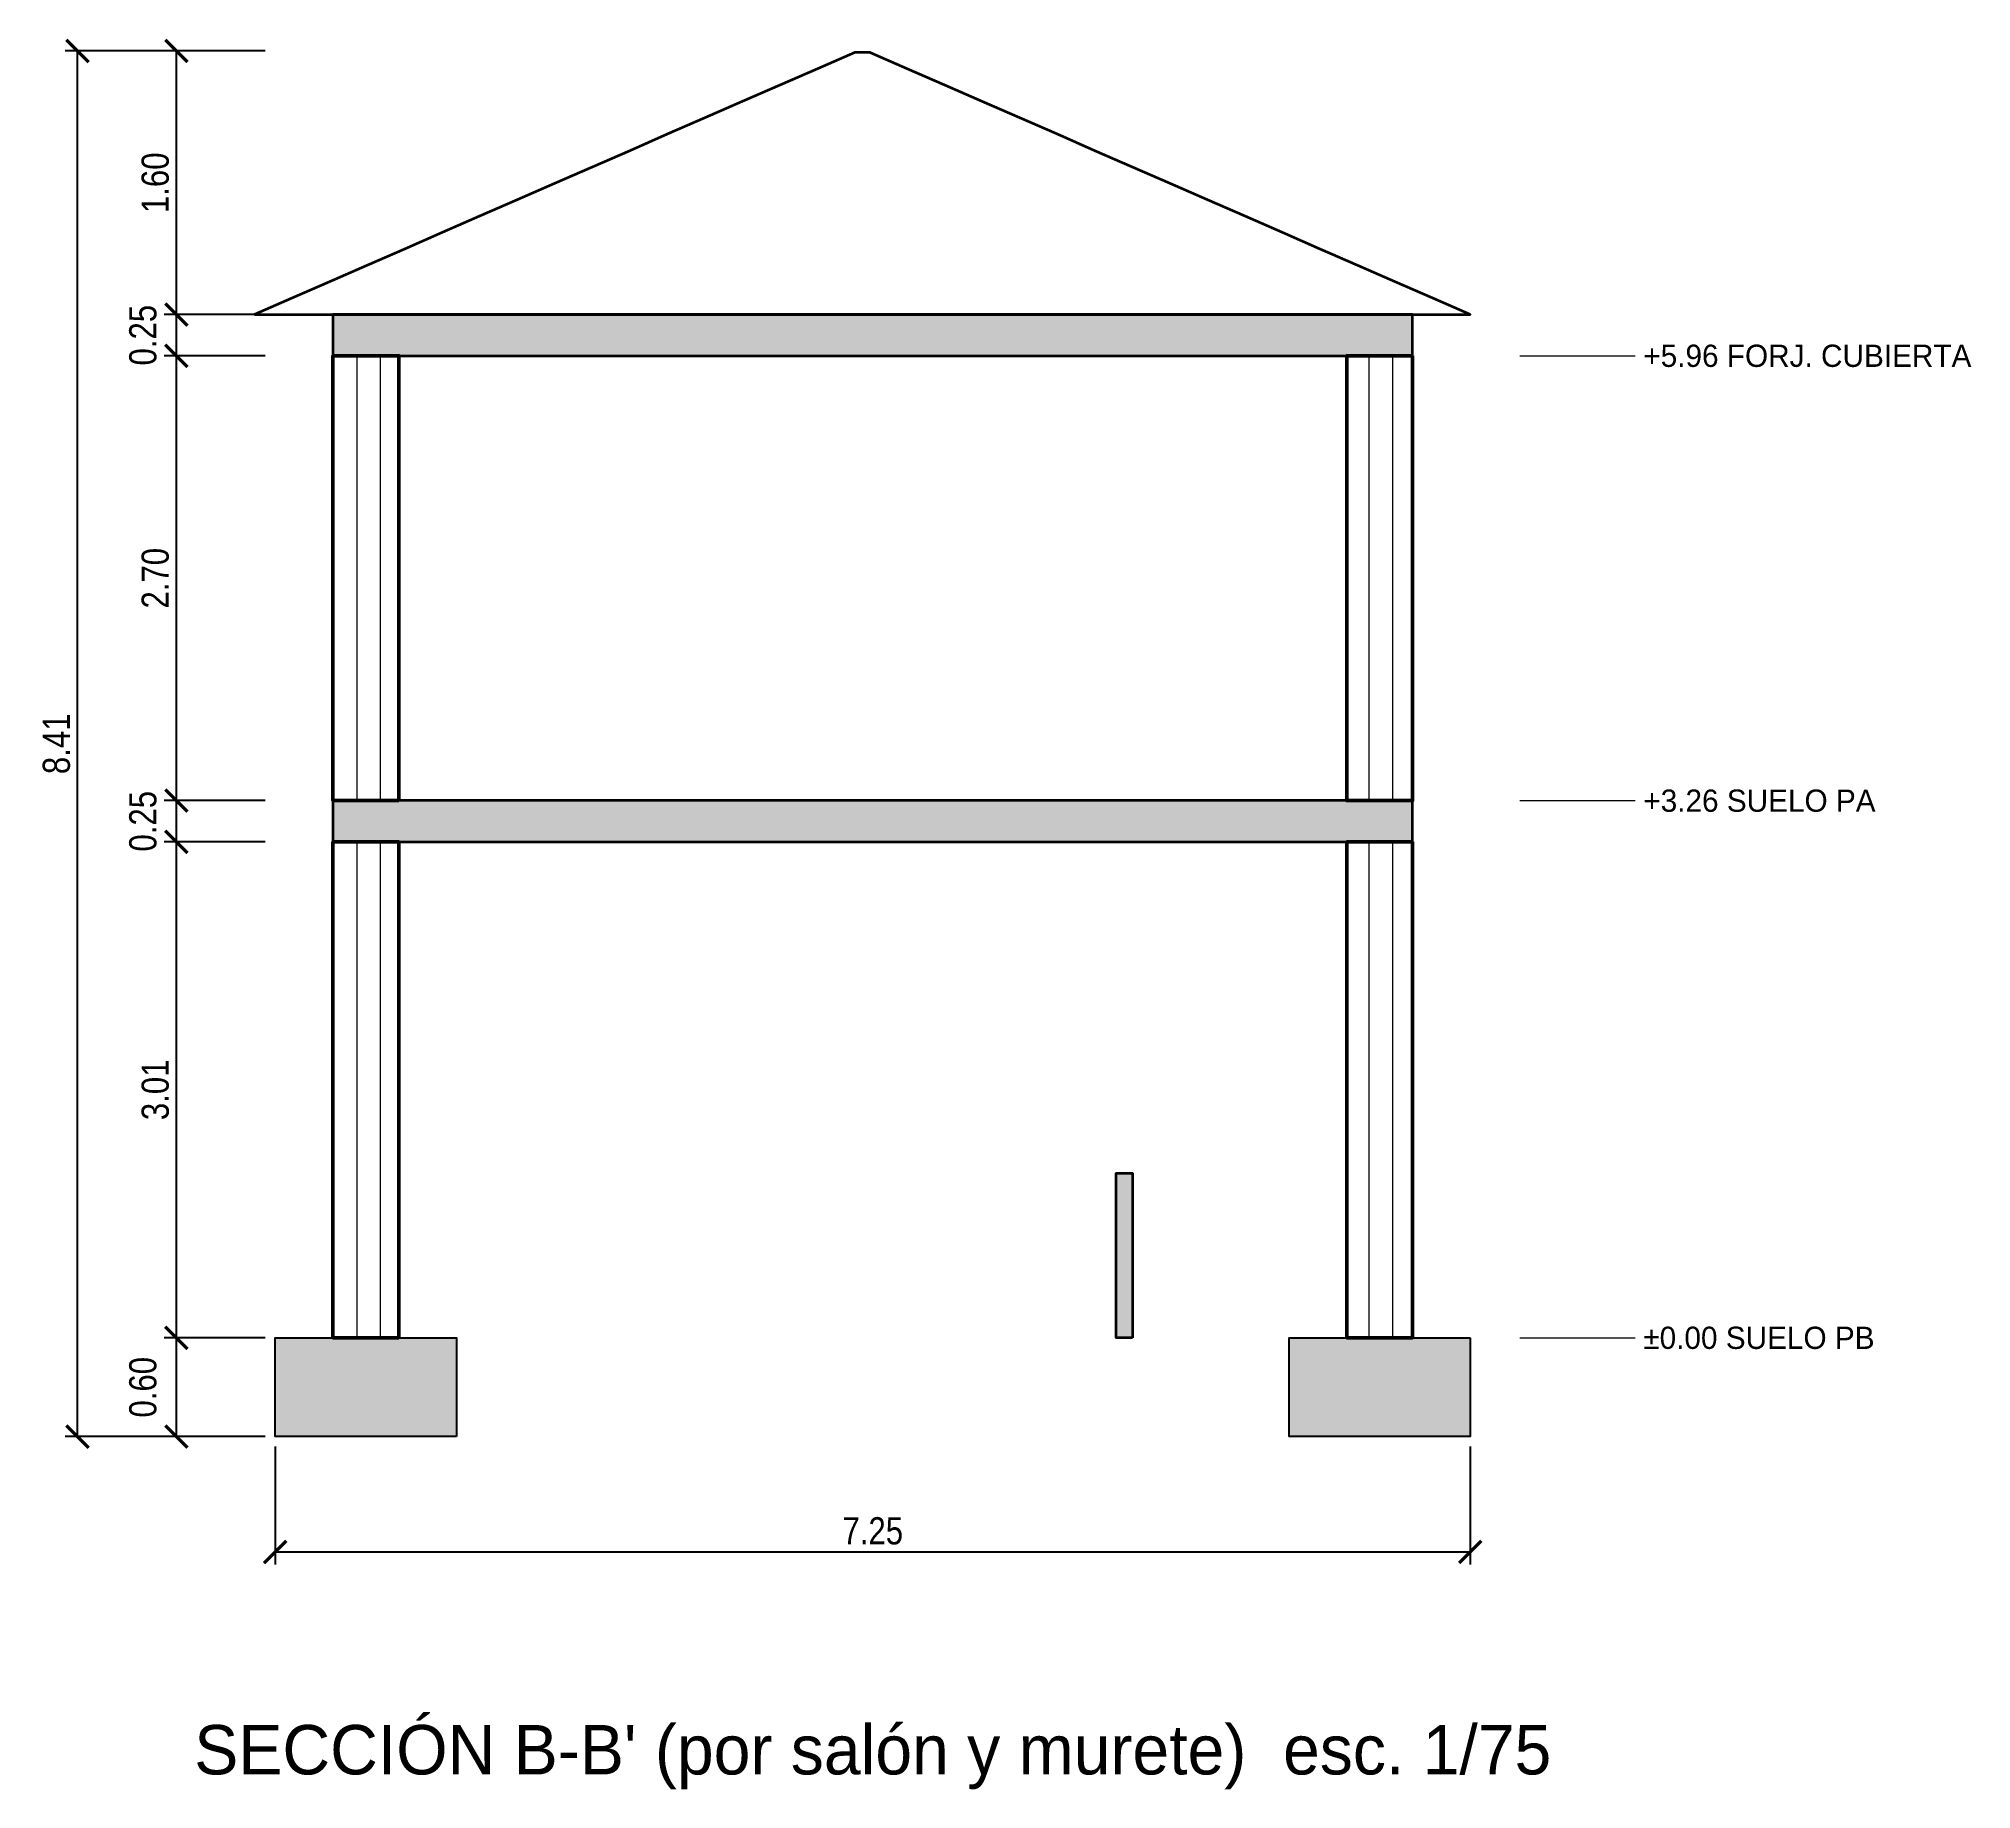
# Model space of a CAD drawing. Header units: millimetres. Extents: x 1211 to 12941, y -2740 to 7885.
import ezdxf
from ezdxf.enums import TextEntityAlignment as Align

# ---------------------------------------------------------------- set-up
doc = ezdxf.new("R2010")
doc.units = ezdxf.units.MM
for name, color, linetype, lineweight in [('cimentacion', 8, 'Continuous', 25), ('COTAS', 3, 'Continuous', 13), ('cubierta', 6, 'Continuous', 35), ('forjado_cubierta', 5, 'Continuous', 35), ('forjado_PB_PA', 5, 'Continuous', 35), ('murete_pasillo', 7, 'Continuous', 35), ('muros_PA', 7, 'Continuous', 50), ('muros_PB', 7, 'Continuous', 50), ('RAYADO_FORJADO', 7, 'Continuous', 9), ('RAYADO_MURO', 7, 'Continuous', 9), ('RAYADO_OTROS', 8, 'Continuous', 9), ('TEXTO', 2, 'Continuous', 13)]:
    doc.layers.add(name, color=color, linetype=linetype, lineweight=lineweight)
doc.styles.add('OpenSansCondensed-Light', font='OpenSansCondensed-Light.ttf')
doc.dimstyles.new('EZDXF', dxfattribs={"dimtxt": 0.25, "dimasz": 0.175, "dimexe": 0.375, "dimexo": 0.125, "dimgap": 0.1, "dimtad": 1, "dimlfac": 100, "dimzin": 12, "dimdsep": 46, "dimtxsty": 'OpenSansCondensed-Light', "dimblk": 'ARCHTICK', "dimcen": 2.5, "dimazin": 3, "dimtfac": 0.5, "dimtmove": 2, "dimatfit": 3})

# ---------------------------------------------------------------- blocks, each defined once
blk = doc.blocks.new('_ARCHTICK')
at = {"color": 0, "linetype": 'BYBLOCK', "const_width": 0.15}
blk.add_lwpolyline([(-0.5, -0.5), (0.5, 0.5)], dxfattribs=at)

msp = doc.modelspace()

# ---------------------------------------------------------------- hatches: boundary and pattern name
at = {"layer": 'RAYADO_FORJADO'}
h = msp.add_hatch(color=7, dxfattribs=at)
h.dxf.hatch_style = 1
h.paths.add_polyline_path([(9550, 6210), (2996.99454, 6210), (2996.99454, 5960), (9550, 5960)])
h = msp.add_hatch(color=7, dxfattribs=at)
h.dxf.hatch_style = 1
h.paths.add_polyline_path([(9550, 3260), (2996.99454, 3260), (2996.99454, 3010), (9550, 3010)])
at = {"layer": 'RAYADO_MURO'}
h = msp.add_hatch(dxfattribs=at)
h.set_pattern_fill('ANSI31', scale=45, angle=45)
h.paths.add_polyline_path([(3397.28706, 3260), (2996.99454, 3260), (2996.99454, 5960), (3397.28706, 5960)])
h = msp.add_hatch(dxfattribs=at)
h.set_pattern_fill('ANSI31', scale=45, angle=45)
h.paths.add_polyline_path([(9550, 5960), (9150, 5960), (9150, 3260), (9550, 3260)])
h = msp.add_hatch(dxfattribs=at)
h.set_pattern_fill('ANSI31', scale=45, angle=45)
h.paths.add_polyline_path([(3397.28706, 0), (3397.28706, 3010), (2996.99454, 3010), (2996.99454, 0)])
h = msp.add_hatch(dxfattribs=at)
h.set_pattern_fill('ANSI31', scale=45, angle=45)
h.paths.add_polyline_path([(9550, 3010), (9550, 0), (9150, 0), (9150, 3010)])
at = {"layer": 'RAYADO_OTROS'}
h = msp.add_hatch(color=7, dxfattribs=at)
h.dxf.hatch_style = 1
h.paths.add_polyline_path([(7850, 0), (7750, 0), (7750, 1000), (7850, 1000)])
h = msp.add_hatch(color=8, dxfattribs=at)
h.dxf.hatch_style = 1
h.paths.add_polyline_path([(3747.54302, -600), (2646.73857, -600), (2646.73857, 0), (3747.54302, 0)])
h = msp.add_hatch(color=8, dxfattribs=at)
h.dxf.hatch_style = 1
h.paths.add_polyline_path([(9900, 0), (9900, -600), (8800, -600), (8800, 0)])

# ---------------------------------------------------------------- linework, layer by layer
at = {"layer": 'cimentacion'}
for points in [[(3747.54302, -600), (2646.73857, -600), (2646.73857, 0), (3747.54302, 0)], [(9900, 0), (9900, -600), (8800, -600), (8800, 0)]]:
    msp.add_lwpolyline(points, close=True, dxfattribs=at)
at = {"layer": 'COTAS'}
for p, q in [((10200, 5960), (10900, 5960)), ((10200, 3260), (10900, 3260)), ((10200, 0), (10900, 0))]:
    msp.add_line(p, q, dxfattribs=at)
at = {"layer": 'cubierta'}
msp.add_lwpolyline([(2520, 6210), (9900, 6210), (9672.17903, 6309.45799), (9444.35806, 6408.91599), (9216.53709, 6508.37398), (8988.71612, 6607.83198), (8760.89516, 6707.28997), (8533.07419, 6806.74797), (8305.25322, 6906.20596), (8077.43225, 7005.66396), (7849.61128, 7105.12195), (7621.79031, 7204.57995), (7393.96934, 7304.03794), (7166.14837, 7403.49593), (6938.32741, 7502.95393), (6710.50644, 7602.41192), (6482.68547, 7701.86992), (6254.8645, 7801.32791), (6249.25644, 7801.32791), (6243.64837, 7801.32791), (6238.04031, 7801.32791), (6232.43225, 7801.32791), (6226.82419, 7801.32791), (6221.21612, 7801.32791), (6215.60806, 7801.32791), (6210, 7801.32791), (6204.39194, 7801.32791), (6198.78388, 7801.32791), (6193.17581, 7801.32791), (6187.56775, 7801.32791), (6181.95969, 7801.32791), (6176.35163, 7801.32791), (6170.74356, 7801.32791), (6165.1355, 7801.32791), (5937.31453, 7701.86992), (5709.49356, 7602.41192), (5481.67259, 7502.95393), (5253.85163, 7403.49593), (5026.03066, 7304.03794), (4798.20969, 7204.57995), (4570.38872, 7105.12195), (4342.56775, 7005.66396), (4114.74678, 6906.20596), (3886.92581, 6806.74797), (3659.10484, 6707.28997), (3431.28388, 6607.83198), (3203.46291, 6508.37398), (2975.64194, 6408.91599), (2747.82097, 6309.45799)], close=True, dxfattribs=at)
at = {"layer": 'forjado_cubierta'}
msp.add_lwpolyline([(9550, 6210), (2996.99454, 6210), (2996.99454, 5960), (9550, 5960)], close=True, dxfattribs=at)
at = {"layer": 'forjado_PB_PA'}
msp.add_lwpolyline([(9550, 3260), (2996.99454, 3260), (2996.99454, 3010), (9550, 3010)], close=True, dxfattribs=at)
at = {"layer": 'murete_pasillo'}
msp.add_lwpolyline([(7850, 0), (7750, 0), (7750, 1000), (7850, 1000)], close=True, dxfattribs=at)
at = {"layer": 'muros_PA'}
for points in [[(3397.28706, 3260), (2996.99454, 3260), (2996.99454, 5960), (3397.28706, 5960)], [(9550, 5960), (9150, 5960), (9150, 3260), (9550, 3260)]]:
    msp.add_lwpolyline(points, close=True, dxfattribs=at)
at = {"layer": 'muros_PB'}
for points in [[(3397.28706, 0), (3397.28706, 3010), (2996.99454, 3010), (2996.99454, 0)], [(9550, 3010), (9550, 0), (9150, 0), (9150, 3010)]]:
    msp.add_lwpolyline(points, close=True, dxfattribs=at)

# ---------------------------------------------------------------- texts
at = {"layer": 'TEXTO'}
for s, p in [('+5.96 FORJ. CUBIERTA', (10950, 5960)), ('+3.26 SUELO PA', (10950, 3260)), ('±0.00 SUELO PB', (10950, 0))]:
    msp.add_text(s, height=135, dxfattribs=at).set_placement(p, align=Align.MIDDLE_LEFT)
msp.add_text("SECCIÓN B-B' (por salón y murete)  esc. 1/75", height=300, dxfattribs=at).set_placement((6273.36929, -2500), align=Align.MIDDLE_CENTER)

# ---------------------------------------------------------------- dimensions: what is measured, and where the dimension line sits
at = {"layer": 'COTAS'}
for base, p1, p2, text in [((1446.73857, -600), (2646.73857, -600), (2646.73857, 7810), '8.41'), ((2046.73857, 6210), (2646.73857, 6210), (2646.73857, 7810), '1.60'), ((2046.73857, 5960), (2646.73857, 5960), (2646.73857, 6210), '0.25'), ((2046.73857, 3260), (2646.73857, 3260), (2646.73857, 5960), '2.70'), ((2046.73857, 3010), (2646.73857, 3010), (2646.73857, 3260), '0.25'), ((2046.73857, 0), (2646.73857, 0), (2646.73857, 3010), '3.01'), ((2046.73857, -600), (2646.73857, -600), (2646.73857, 0), '0.60')]:
    msp.add_linear_dim(base=base, p1=p1, p2=p2, angle=90, text=text, dimstyle='EZDXF', override={"dimtxt": 165, "dimasz": 135, "dimexe": 75, "dimexo": 60, "dimgap": 45, "dimtad": 1, "dimclrt": 3}, dxfattribs=at).render()
msp.add_linear_dim(base=(2646.73857, -1300), p1=(2646.73857, -600), p2=(9900, -600), text='7.25', dimstyle='EZDXF', override={"dimtxt": 165, "dimasz": 135, "dimexe": 75, "dimexo": 60, "dimgap": 45, "dimtad": 1, "dimclrt": 3}, dxfattribs=at).render()

doc.saveas('drawing.dxf')
